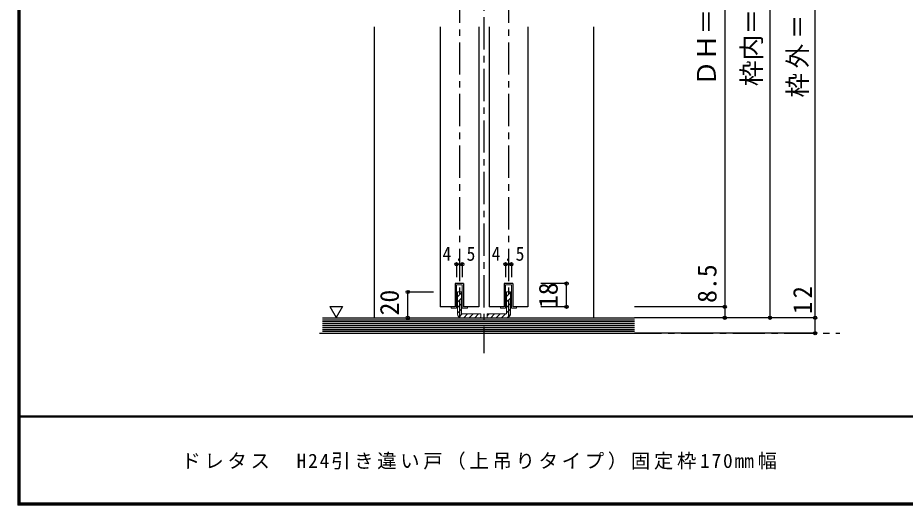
# Model space of a CAD drawing. Units: millimetres, scale not verified. Extents: x -973 to 977, y -718 to 696.
# Drawn here: x -973 to -286, y -701 to -323 of the extents above; entities that cross this region are included whole.
import ezdxf
from ezdxf.enums import TextEntityAlignment as Align

# ---------------------------------------------------------------- set-up
doc = ezdxf.new("R2010")
doc.units = ezdxf.units.MM
doc.header["$LTSCALE"] = 5
doc.header["$PDMODE"] = 32
doc.header["$PDSIZE"] = 2.5
doc.linetypes.add('CHAIN1', pattern=[8, 5, -1, 1, -1])
doc.linetypes.add('DASHED1', pattern=[1.8, 1.2, -0.6])
for name, color, linetype in [('0-1_通り芯', 4, 'CHAIN1'), ('0-3_仕上げ', 2, 'Continuous'), ('0-4_枠', 3, 'Continuous'), ('0-6_扉', 6, 'Continuous'), ('0-A_文字', 7, 'Continuous'), ('0-B_寸法', 4, 'Continuous'), ('0-C_ハッチ', 4, 'DASHED1'), ('F-1_枠', 6, 'Continuous'), ('F-A_文字', 7, 'Continuous')]:
    doc.layers.add(name, color=color, linetype=linetype)
doc.layers.add('0-7_金物', color=7, linetype='Continuous', lineweight=18)
doc.styles.add('ＭＳ ゴシック', font='')
doc.styles.get('ＭＳ ゴシック').set_extended_font_data('MS Gothic')

msp = doc.modelspace()

# ---------------------------------------------------------------- linework, layer by layer
at = {"layer": '0-1_通り芯'}
for p, q in [((-612.347, -2.5), (-612.347, -582.904)), ((-631.347, -62), (-631.347, -555.5)), ((-593.347, -62), (-593.347, -555.5)), ((-739.738, -567.5), (-336.847, -567.5))]:
    msp.add_line(p, q, dxfattribs=at)
at = {"layer": '0-3_仕上げ'}
for p, q in [((-737.347, -555.5), (-495.847, -555.5)), ((-737.347, -567.5), (-495.847, -567.5))]:
    msp.add_line(p, q, dxfattribs=at)
at = {"layer": '0-3_仕上げ', "color": 7}
for p, q in [((-737.347, -557), (-495.847, -557)), ((-737.347, -558.5), (-495.847, -558.5)), ((-737.347, -560), (-495.847, -560)), ((-737.347, -561.5), (-495.847, -561.5)), ((-737.347, -563), (-495.847, -563)), ((-737.347, -564.5), (-495.847, -564.5)), ((-737.347, -566), (-495.847, -566))]:
    msp.add_line(p, q, dxfattribs=at)
at = {"layer": '0-4_枠', "color": 4}
for p, q in [((-697.347, -329.949), (-697.347, -555.5)), ((-527.347, -555.5), (-527.347, -329.949))]:
    msp.add_line(p, q, dxfattribs=at)
at = {"layer": '0-6_扉'}
for p, q in [((-646.347, -329.949), (-646.347, -547)), ((-616.347, -329.949), (-616.347, -547)), ((-608.347, -329.949), (-608.347, -547)), ((-578.347, -329.949), (-578.347, -547)), ((-634.597, -529), (-634.597, -547)), ((-628.097, -529), (-634.597, -529)), ((-628.097, -529), (-628.097, -547)), ((-596.597, -529), (-596.597, -547)), ((-590.097, -529), (-596.597, -529)), ((-590.097, -529), (-590.097, -547)), ((-634.597, -547), (-646.347, -547)), ((-616.347, -547), (-628.097, -547)), ((-596.597, -547), (-608.347, -547)), ((-578.347, -547), (-590.097, -547))]:
    msp.add_line(p, q, dxfattribs=at)
at = {"layer": '0-7_金物'}
for p, q in [((-634.597, -547), (-634.597, -529)), ((-634.597, -529), (-628.097, -529)), ((-628.097, -529), (-628.097, -547)), ((-596.597, -547), (-596.597, -529)), ((-596.597, -529), (-590.097, -529)), ((-590.097, -529), (-590.097, -547)), ((-633.597, -548), (-633.597, -530)), ((-629.097, -530), (-633.597, -530)), ((-629.097, -530), (-629.097, -548)), ((-595.597, -548), (-595.597, -530)), ((-591.097, -530), (-595.597, -530)), ((-591.097, -530), (-591.097, -548)), ((-637.597, -547), (-634.597, -547)), ((-637.597, -548), (-637.597, -547)), ((-633.597, -548), (-637.597, -548)), ((-629.097, -548), (-625.097, -548)), ((-628.097, -547), (-625.097, -547)), ((-625.097, -547), (-625.097, -548)), ((-599.597, -547), (-596.597, -547)), ((-599.597, -548), (-599.597, -547)), ((-595.597, -548), (-599.597, -548)), ((-591.097, -548), (-587.097, -548)), ((-590.097, -547), (-587.097, -547)), ((-587.097, -547), (-587.097, -548))]:
    msp.add_line(p, q, dxfattribs=at)
at = {"layer": '0-7_金物', "color": 3}
for p, q in [((-629.847, -535.5), (-632.847, -535.5)), ((-632.847, -552.5), (-632.847, -535.5)), ((-629.847, -535.5), (-629.847, -552.5)), ((-594.847, -535.5), (-591.847, -535.5)), ((-594.847, -535.5), (-594.847, -552.5)), ((-591.847, -552.5), (-591.847, -535.5)), ((-614.847, -552.5), (-629.847, -552.5)), ((-629.847, -555.5), (-614.847, -555.5)), ((-614.847, -552.5), (-614.847, -555.5)), ((-609.847, -552.5), (-609.847, -555.5)), ((-609.847, -552.5), (-594.847, -552.5)), ((-594.847, -555.5), (-609.847, -555.5))]:
    msp.add_line(p, q, dxfattribs=at)
for centre, start, end in [((-629.847, -552.5), 180, 270), ((-594.847, -552.5), 270, 0)]:
    msp.add_arc(centre, 3, start, end, dxfattribs=at)
at = {"layer": '0-A_文字'}
for p, q in [((-731.782, -546.686), (-721.782, -546.686)), ((-731.782, -546.686), (-726.782, -555.347)), ((-721.782, -546.686), (-726.782, -555.347))]:
    msp.add_line(p, q, dxfattribs=at)
at = {"layer": '0-B_寸法'}
for p, q in [((-390.847, -48), (-390.847, -555.5)), ((-355.847, -567.5), (-355.847, -48)), ((-425.847, -78), (-425.847, -555.5)), ((-633.597, -514), (-633.597, -524)), ((-633.597, -514), (-629.097, -514)), ((-629.097, -514), (-629.097, -524)), ((-595.597, -514), (-595.597, -524)), ((-595.597, -514), (-591.097, -514)), ((-591.097, -514), (-591.097, -524)), ((-548.347, -529), (-568.347, -529)), ((-548.347, -547), (-548.347, -529)), ((-671.347, -535.5), (-651.347, -535.5)), ((-671.347, -555.5), (-671.347, -535.5)), ((-548.347, -547), (-568.347, -547)), ((-425.847, -547), (-495.847, -547)), ((-671.347, -555.5), (-651.347, -555.5)), ((-355.847, -555.5), (-495.847, -555.5)), ((-355.847, -567.5), (-495.847, -567.5))]:
    msp.add_line(p, q, dxfattribs=at)
at = {"layer": '0-B_寸法', "color": 7}
for p in [(-633.597, -514), (-629.097, -514), (-595.597, -514), (-591.097, -514), (-548.347, -529), (-671.347, -535.5), (-548.347, -547), (-425.847, -547), (-671.347, -555.5), (-425.847, -555.5), (-390.847, -555.5), (-390.847, -555.5), (-355.847, -555.5), (-355.847, -567.5)]:
    msp.add_point(p, dxfattribs=at)
at = {"layer": '0-C_ハッチ', "linetype": 'Continuous'}
for p, q in [((-594.847, -538.982), (-591.847, -535.982)), ((-632.847, -539.145), (-629.847, -536.145)), ((-632.847, -543.388), (-629.847, -540.388)), ((-594.847, -543.225), (-591.847, -540.225)), ((-632.847, -547.631), (-629.847, -544.631)), ((-632.847, -551.873), (-629.847, -548.873)), ((-594.847, -547.468), (-591.847, -544.468)), ((-594.847, -551.71), (-591.847, -548.71)), ((-631.638, -554.907), (-629.231, -552.5)), ((-627.988, -555.5), (-624.988, -552.5)), ((-623.746, -555.5), (-620.746, -552.5)), ((-619.503, -555.5), (-616.503, -552.5)), ((-615.261, -555.5), (-614.848, -555.087)), ((-609.847, -553.982), (-608.365, -552.5)), ((-607.122, -555.5), (-604.122, -552.5)), ((-602.879, -555.5), (-599.879, -552.5)), ((-598.637, -555.5), (-595.637, -552.5)), ((-594.353, -555.459), (-591.887, -552.993))]:
    msp.add_line(p, q, dxfattribs=at)
at = {"layer": 'F-1_枠'}
for p, q in [((-973.347, 695.833), (-973.347, -700.833)), ((-972.514, 695.833), (-972.514, -700.833)), ((-971.68, 695.833), (-971.68, -700.833)), ((976.653, -631.667), (-973.347, -631.667)), ((976.653, -632.5), (-973.347, -632.5)), ((976.653, -699.167), (-973.347, -699.167)), ((976.653, -700), (-973.347, -700)), ((976.653, -700.833), (-973.347, -700.833))]:
    msp.add_line(p, q, dxfattribs=at)

# ---------------------------------------------------------------- texts
at = {"layer": '0-B_寸法', "color": 7, "style": 'ＭＳ ゴシック'}
for s, p in [('ＤＨ＝2,348', (-428.347, -375.992)), ('枠内＝2,370', (-393.347, -375.992)), ('8.5', (-427.847, -544)), ('18', (-550.847, -548)), ('20', (-673.847, -553.707))]:
    msp.add_text(s, height=14.66, rotation=90, dxfattribs=at).set_placement(p, align=Align.BOTTOM_LEFT)
at = {"layer": '0-B_寸法', "color": 7, "char_height": 14.66, "attachment_point": 7, "rotation": 90, "style": 'ＭＳ ゴシック'}
for s, insert in [('\\T1.19;\\W0.95;枠外＝2,400', (-358.347, -384.742)), ('\\T1.27;\\W0.95;12', (-358.347, -552.5))]:
    msp.add_mtext(s, dxfattribs=dict(at, insert=insert))
at = {"layer": '0-B_寸法', "color": 7, "char_height": 11, "attachment_point": 7, "style": 'ＭＳ ゴシック'}
for insert in [(-644.347, -511.5), (-606.347, -511.5)]:
    msp.add_mtext('\\T1.38;\\W0.9;4.5', dxfattribs=dict(at, insert=insert))
at = {"layer": 'F-A_文字', "insert": (-846.68, -673.333), "char_height": 11, "attachment_point": 7, "style": 'ＭＳ ゴシック'}
msp.add_mtext('\\T1.19;ドレタス\u3000H24引き違い戸（上吊りタイプ）固定枠170㎜幅', dxfattribs=at)

doc.saveas('drawing.dxf')
